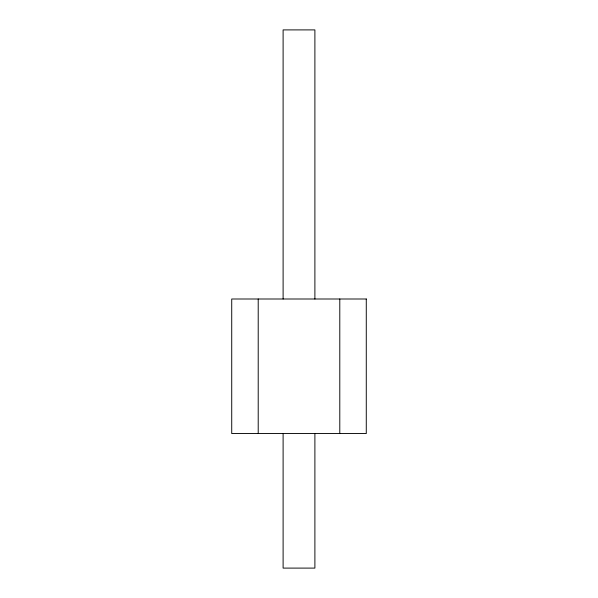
<?xml version="1.0" encoding="UTF-8"?>
<svg xmlns="http://www.w3.org/2000/svg" width="598" height="598" viewBox="0 0 598 598"><rect width="100%" height="100%" fill="white"/><g stroke="black" fill="none" stroke-linecap="round" stroke-linejoin="round"><path stroke-width="0.9" d="M339.791 299L339.791 433.55M314.892 299L314.892 29.9L283.108 29.9L283.108 299M314.892 433.55L314.892 568.1L283.108 568.1L283.108 433.55M258.209 299L258.209 433.55M366.275 299L231.725 299L231.725 433.55L366.275 433.55L366.275 299"/></g></svg>
